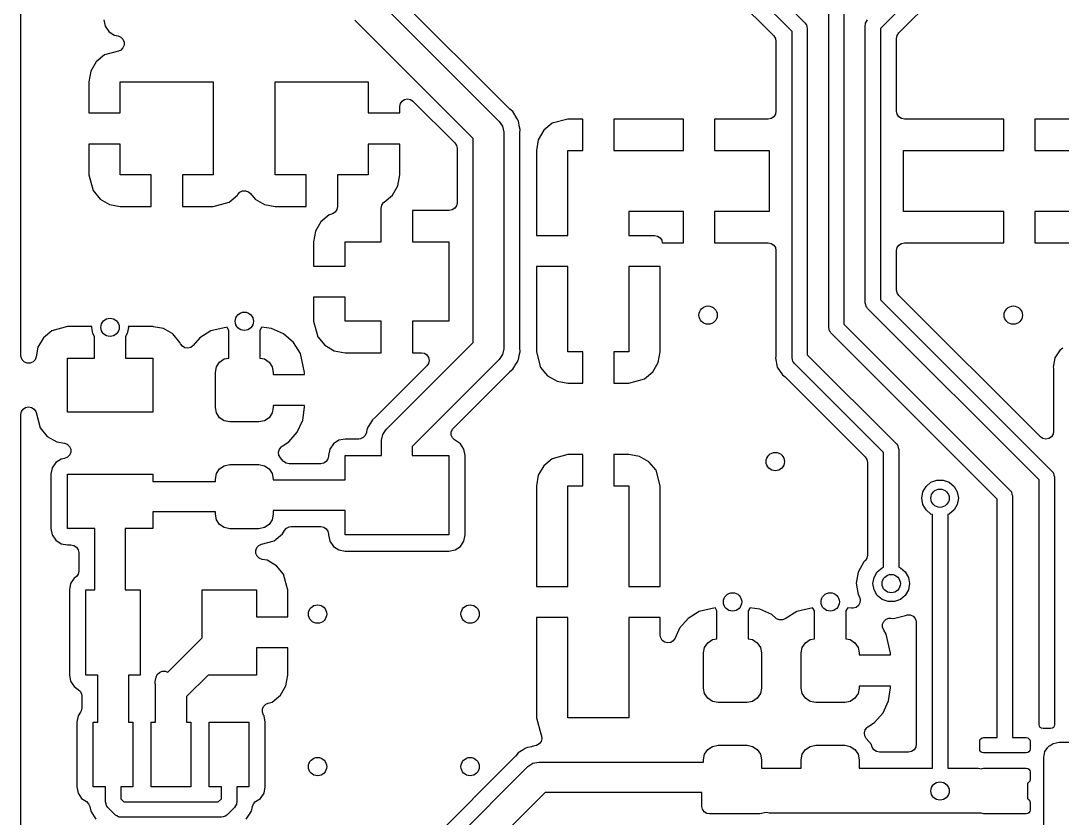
# Model space of a CAD drawing. Extents: x 5.32 to 7.68, y -5.08 to -3.12.
# Drawn here: x 5.32 to 5.992, y -4.167 to -3.653 of the extents above; entities that cross this region are included whole.
import ezdxf

# ---------------------------------------------------------------- set-up
doc = ezdxf.new("R2010")
doc.units = 0
doc.header["$MEASUREMENT"] = 0
doc.layers.add('BLACK', color=7, linetype='CONTINUOUS')

msp = doc.modelspace()

# ---------------------------------------------------------------- linework, layer by layer
at = {"layer": 'BLACK', "linetype": 'CONTINUOUS'}
for p, q in [((5.32039, -3.86857), (5.32039, -3.12539)), ((5.77016, -3.59784), (5.82631, -3.654)), ((5.81791, -3.65952), (5.76595, -3.60756)), ((5.84154, -3.85039), (5.84154, -3.60756)), ((5.85138, -3.60756), (5.85138, -3.84836)), ((5.92499, -3.60756), (5.875, -3.65755)), ((5.76332, -3.61962), (5.80606, -3.66236)), ((5.88686, -3.66039), (5.92763, -3.61962)), ((5.54457, -3.63301), (5.62901, -3.71745)), ((5.63558, -3.70932), (5.55663, -3.63037)), ((5.37397, -3.65204), (5.37478, -3.6561)), ((5.6122, -3.72849), (5.53577, -3.65205)), ((5.82631, -3.654), (5.82684, -3.6547)), ((5.86527, -3.65446), (5.86532, -3.65437)), ((5.86528, -3.65464), (5.86527, -3.65446)), ((5.86532, -3.65437), (5.86536, -3.65411)), ((5.86536, -3.65411), (5.86602, -3.6531)), ((5.86602, -3.6531), (5.8666, -3.65203)), ((5.37478, -3.6561), (5.37707, -3.65954)), ((5.37707, -3.65954), (5.38051, -3.66184)), ((5.81791, -3.87008), (5.81791, -3.65952)), ((5.82684, -3.6547), (5.82698, -3.65482)), ((5.82698, -3.65482), (5.82701, -3.65493)), ((5.82701, -3.65493), (5.82716, -3.65513)), ((5.82716, -3.65513), (5.82741, -3.65632)), ((5.82741, -3.65632), (5.82776, -3.65748)), ((5.82776, -3.65748), (5.82776, -3.86804)), ((5.86516, -3.65551), (5.86528, -3.65464)), ((5.86516, -3.83465), (5.86516, -3.65551)), ((5.875, -3.65755), (5.875, -3.83261)), ((5.88577, -3.66201), (5.88686, -3.66039)), ((5.38051, -3.66184), (5.3831, -3.66235)), ((5.3831, -3.66235), (5.3849, -3.6631)), ((5.3849, -3.6631), (5.38628, -3.66448)), ((5.38628, -3.66448), (5.38703, -3.66628)), ((5.38703, -3.66628), (5.38703, -3.66823)), ((5.80606, -3.66236), (5.80714, -3.66398)), ((5.80714, -3.66398), (5.80752, -3.6659)), ((5.80752, -3.6659), (5.80752, -3.71095)), ((5.88539, -3.66393), (5.88577, -3.66201)), ((5.88539, -3.71095), (5.88539, -3.66393)), ((5.37443, -3.6745), (5.36904, -3.67902)), ((5.38342, -3.67209), (5.37443, -3.6745)), ((5.3849, -3.67141), (5.38342, -3.67209)), ((5.38628, -3.67003), (5.3849, -3.67141)), ((5.38703, -3.66823), (5.38628, -3.67003)), ((5.36904, -3.67902), (5.36552, -3.68511)), ((5.36552, -3.68511), (5.3643, -3.69205)), ((5.3643, -3.69205), (5.3643, -3.71201)), ((5.38457, -3.71201), (5.38457, -3.69205)), ((5.38457, -3.69205), (5.44457, -3.69205)), ((5.44457, -3.69205), (5.44457, -3.75205)), ((5.48457, -3.75205), (5.48457, -3.69205)), ((5.48457, -3.69205), (5.54457, -3.69205)), ((5.54457, -3.69205), (5.54457, -3.71201)), ((5.56484, -3.70789), (5.56522, -3.70597)), ((5.56484, -3.71201), (5.56484, -3.70789)), ((5.56522, -3.70597), (5.5663, -3.70435)), ((5.5663, -3.70435), (5.56792, -3.70327)), ((5.56792, -3.70327), (5.56984, -3.70289)), ((5.56984, -3.70289), (5.57175, -3.70327)), ((5.57175, -3.70327), (5.57337, -3.70435)), ((5.57337, -3.70435), (5.60035, -3.73133)), ((5.3643, -3.71201), (5.38457, -3.71201)), ((5.54457, -3.71201), (5.56484, -3.71201)), ((5.6359, -3.70962), (5.63558, -3.70932)), ((5.63779, -3.7112), (5.6359, -3.70962)), ((5.63902, -3.71334), (5.63779, -3.7112)), ((5.63926, -3.71371), (5.63902, -3.71334)), ((5.64067, -3.71573), (5.63926, -3.71371)), ((5.80606, -3.71449), (5.80443, -3.71557)), ((5.80714, -3.71286), (5.80606, -3.71449)), ((5.80752, -3.71095), (5.80714, -3.71286)), ((5.88577, -3.71286), (5.88539, -3.71095)), ((5.88686, -3.71449), (5.88577, -3.71286)), ((5.88848, -3.71557), (5.88686, -3.71449)), ((5.62901, -3.71745), (5.63114, -3.72064)), ((5.63114, -3.72064), (5.63189, -3.72441)), ((5.64073, -3.71596), (5.64067, -3.71573)), ((5.64123, -3.71717), (5.64073, -3.71596)), ((5.64136, -3.71738), (5.64123, -3.71717)), ((5.64178, -3.71981), (5.64136, -3.71738)), ((5.64188, -3.72024), (5.64178, -3.71981)), ((5.64252, -3.72262), (5.64188, -3.72024)), ((5.66309, -3.71867), (5.6577, -3.72319)), ((5.67323, -3.71595), (5.66309, -3.71867)), ((5.68287, -3.71595), (5.67323, -3.71595)), ((5.68287, -3.73622), (5.68287, -3.71595)), ((5.74783, -3.71595), (5.70295, -3.71595)), ((5.70295, -3.71595), (5.70295, -3.73622)), ((5.74783, -3.73622), (5.74783, -3.71595)), ((5.80252, -3.71595), (5.76791, -3.71595)), ((5.76791, -3.71595), (5.76791, -3.73622)), ((5.80443, -3.71557), (5.80252, -3.71595)), ((5.89039, -3.71595), (5.88848, -3.71557)), ((5.95453, -3.71595), (5.89039, -3.71595)), ((5.95453, -3.73622), (5.95453, -3.71595)), ((6.03937, -3.71595), (5.97461, -3.71595)), ((5.97461, -3.71595), (5.97461, -3.73622)), ((5.63189, -3.72441), (5.63189, -3.86417)), ((5.64228, -3.72551), (5.6423, -3.72508)), ((5.64228, -3.86307), (5.64228, -3.72551)), ((5.6423, -3.72508), (5.64252, -3.72262)), ((5.6577, -3.72319), (5.65418, -3.72929)), ((5.38457, -3.73209), (5.3643, -3.73209)), ((5.3643, -3.73209), (5.3643, -3.75204)), ((5.38457, -3.75205), (5.38457, -3.73209)), ((5.56484, -3.73209), (5.54457, -3.73209)), ((5.54457, -3.73209), (5.54457, -3.75205)), ((5.56484, -3.75204), (5.56484, -3.73209)), ((5.60035, -3.73133), (5.60143, -3.73295)), ((5.60143, -3.73295), (5.60181, -3.73486)), ((5.60181, -3.73486), (5.60181, -3.77001)), ((5.6122, -3.8601), (5.6122, -3.72849)), ((5.65418, -3.72929), (5.65296, -3.73622)), ((5.65296, -3.73622), (5.65296, -3.79114)), ((5.67323, -3.73622), (5.68287, -3.73622)), ((5.67323, -3.79114), (5.67323, -3.73622)), ((5.70295, -3.73622), (5.74783, -3.73622)), ((5.76791, -3.73622), (5.80315, -3.73622)), ((5.80315, -3.73622), (5.80315, -3.77559)), ((5.88976, -3.77559), (5.88976, -3.73622)), ((5.88976, -3.73622), (5.95453, -3.73622)), ((5.97461, -3.73622), (6.03937, -3.73622)), ((5.3643, -3.75204), (5.36702, -3.76218)), ((5.40453, -3.75205), (5.38457, -3.75205)), ((5.40453, -3.77232), (5.40453, -3.75205)), ((5.44457, -3.75205), (5.42461, -3.75205)), ((5.42461, -3.75205), (5.42461, -3.77232)), ((5.50453, -3.75205), (5.48457, -3.75205)), ((5.50453, -3.77232), (5.50453, -3.75205)), ((5.54457, -3.75205), (5.52461, -3.75205)), ((5.52461, -3.75205), (5.52461, -3.77249)), ((5.56361, -3.75898), (5.56484, -3.75204)), ((5.56009, -3.76508), (5.56361, -3.75898)), ((5.36702, -3.76218), (5.37154, -3.76757)), ((5.37154, -3.76757), (5.37763, -3.77109)), ((5.4547, -3.7696), (5.46009, -3.76508)), ((5.46009, -3.76508), (5.46033, -3.76466)), ((5.46033, -3.76466), (5.46162, -3.76319)), ((5.46162, -3.76319), (5.46337, -3.76233)), ((5.46337, -3.76233), (5.46532, -3.7622)), ((5.46532, -3.7622), (5.46716, -3.76283)), ((5.46716, -3.76283), (5.46849, -3.76395)), ((5.46849, -3.76395), (5.47154, -3.76757)), ((5.47154, -3.76757), (5.47763, -3.77109)), ((5.55474, -3.76957), (5.56009, -3.76508)), ((5.37763, -3.77109), (5.38457, -3.77232)), ((5.38457, -3.77232), (5.40453, -3.77232)), ((5.42461, -3.77232), (5.44456, -3.77232)), ((5.44456, -3.77232), (5.4547, -3.7696)), ((5.47763, -3.77109), (5.48457, -3.77232)), ((5.48457, -3.77232), (5.50453, -3.77232)), ((5.52423, -3.7744), (5.52314, -3.77603)), ((5.52461, -3.77249), (5.52423, -3.7744)), ((5.55295, -3.7734), (5.55333, -3.77149)), ((5.55295, -3.79528), (5.55295, -3.7734)), ((5.55333, -3.77149), (5.55442, -3.76986)), ((5.55442, -3.76986), (5.55474, -3.76957)), ((5.59681, -3.77501), (5.57303, -3.77501)), ((5.57303, -3.77501), (5.57303, -3.79528)), ((5.59872, -3.77463), (5.59681, -3.77501)), ((5.60035, -3.77354), (5.59872, -3.77463)), ((5.60143, -3.77192), (5.60035, -3.77354)), ((5.60181, -3.77001), (5.60143, -3.77192)), ((5.51939, -3.77772), (5.514, -3.78225)), ((5.5209, -3.77732), (5.51939, -3.77772)), ((5.52152, -3.77711), (5.5209, -3.77732)), ((5.52314, -3.77603), (5.52152, -3.77711)), ((5.74783, -3.77559), (5.7126, -3.77559)), ((5.7126, -3.77559), (5.7126, -3.79114)), ((5.74783, -3.79586), (5.74783, -3.77559)), ((5.80315, -3.77559), (5.76791, -3.77559)), ((5.76791, -3.77559), (5.76791, -3.79586)), ((5.95453, -3.77559), (5.88976, -3.77559)), ((5.95453, -3.79586), (5.95453, -3.77559)), ((6.03937, -3.77559), (5.97461, -3.77559)), ((5.97461, -3.77559), (5.97461, -3.79586)), ((5.51048, -3.78834), (5.50926, -3.79528)), ((5.514, -3.78225), (5.51048, -3.78834)), ((5.50926, -3.79528), (5.50926, -3.81083)), ((5.52953, -3.79528), (5.55295, -3.79528)), ((5.52953, -3.81083), (5.52953, -3.79528)), ((5.57303, -3.79528), (5.59646, -3.79528)), ((5.59646, -3.79528), (5.59646, -3.84646)), ((5.65296, -3.79114), (5.67323, -3.79114)), ((5.7126, -3.79114), (5.72921, -3.79114)), ((5.72921, -3.79114), (5.73113, -3.79152)), ((5.73113, -3.79152), (5.73275, -3.79261)), ((5.73275, -3.79261), (5.73383, -3.79423)), ((5.73383, -3.79423), (5.73416, -3.79586)), ((5.73416, -3.79586), (5.74783, -3.79586)), ((5.76791, -3.79586), (5.80252, -3.79586)), ((5.80252, -3.79586), (5.80443, -3.79624)), ((5.80443, -3.79624), (5.80606, -3.79732)), ((5.80606, -3.79732), (5.80714, -3.79895)), ((5.80714, -3.79895), (5.80752, -3.80086)), ((5.80752, -3.80086), (5.80752, -3.86808)), ((5.88539, -3.80086), (5.88577, -3.79895)), ((5.88539, -3.82623), (5.88539, -3.80086)), ((5.88577, -3.79895), (5.88686, -3.79732)), ((5.88686, -3.79732), (5.88848, -3.79624)), ((5.88848, -3.79624), (5.89039, -3.79586)), ((5.89039, -3.79586), (5.95453, -3.79586)), ((5.97461, -3.79586), (6.03936, -3.79586)), ((5.50926, -3.81083), (5.52953, -3.81083)), ((5.67323, -3.81122), (5.65296, -3.81122)), ((5.65296, -3.81122), (5.65296, -3.86614)), ((5.67323, -3.86614), (5.67323, -3.81122)), ((5.73287, -3.81122), (5.7126, -3.81122)), ((5.7126, -3.81122), (5.7126, -3.86614)), ((5.73287, -3.86614), (5.73287, -3.81122)), ((5.88577, -3.82814), (5.88539, -3.82623)), ((5.88686, -3.82977), (5.88577, -3.82814)), ((5.52953, -3.83091), (5.50926, -3.83091)), ((5.50926, -3.83091), (5.50926, -3.84645)), ((5.52953, -3.84646), (5.52953, -3.83091)), ((5.8655, -3.83581), (5.86516, -3.83465)), ((5.86575, -3.83699), (5.8655, -3.83581)), ((5.875, -3.83261), (5.98576, -3.94337)), ((5.97812, -3.92103), (5.88686, -3.82977)), ((5.86591, -3.8372), (5.86575, -3.83699)), ((5.86594, -3.8373), (5.86591, -3.8372)), ((5.86607, -3.83742), (5.86594, -3.8373)), ((5.8666, -3.83813), (5.86607, -3.83742)), ((5.97736, -3.94889), (5.8666, -3.83813)), ((5.50926, -3.84645), (5.51198, -3.85659)), ((5.55295, -3.84646), (5.52953, -3.84646)), ((5.55295, -3.86673), (5.55295, -3.84646)), ((5.59646, -3.84646), (5.57303, -3.84646)), ((5.57303, -3.84646), (5.57303, -3.86673)), ((5.85138, -3.84836), (5.9587, -3.95567)), ((5.34032, -3.85264), (5.33493, -3.85717)), ((5.35046, -3.84993), (5.34032, -3.85264)), ((5.36622, -3.84993), (5.35046, -3.84993)), ((5.36614, -3.85039), (5.36622, -3.84993)), ((5.36685, -3.85443), (5.36614, -3.85039)), ((5.36791, -3.85627), (5.36685, -3.85443)), ((5.38905, -3.85443), (5.38799, -3.85627)), ((5.38976, -3.85039), (5.38905, -3.85443)), ((5.40545, -3.84993), (5.38968, -3.84993)), ((5.38968, -3.84993), (5.38976, -3.85039)), ((5.40601, -3.85003), (5.40545, -3.84993)), ((5.41239, -3.85115), (5.40601, -3.85003)), ((5.41848, -3.85467), (5.41239, -3.85115)), ((5.423, -3.86006), (5.41848, -3.85467)), ((5.44301, -3.85259), (5.43592, -3.85715)), ((5.45344, -3.85032), (5.44301, -3.85259)), ((5.45347, -3.8505), (5.45344, -3.85032)), ((5.45453, -3.85233), (5.45347, -3.8505)), ((5.45453, -3.87022), (5.45453, -3.85233)), ((5.47567, -3.8505), (5.47461, -3.85233)), ((5.47461, -3.85233), (5.47461, -3.87022)), ((5.47572, -3.85019), (5.47567, -3.8505)), ((5.48216, -3.85111), (5.47572, -3.85019)), ((5.48983, -3.85461), (5.48216, -3.85111)), ((5.4962, -3.86013), (5.48983, -3.85461)), ((5.84188, -3.85156), (5.84154, -3.85039)), ((5.84213, -3.85274), (5.84188, -3.85156)), ((5.84228, -3.85295), (5.84213, -3.85274)), ((5.84232, -3.85305), (5.84228, -3.85295)), ((5.84245, -3.85317), (5.84232, -3.85305)), ((5.84298, -3.85387), (5.84245, -3.85317)), ((5.9503, -3.96119), (5.84298, -3.85387)), ((5.33493, -3.85717), (5.33141, -3.86326)), ((5.36791, -3.8702), (5.36791, -3.85627)), ((5.38799, -3.85627), (5.38799, -3.8702)), ((5.42302, -3.86012), (5.423, -3.86006)), ((5.42338, -3.86106), (5.42302, -3.86012)), ((5.42458, -3.8626), (5.42338, -3.86106)), ((5.42627, -3.86357), (5.42458, -3.8626)), ((5.43163, -3.8621), (5.43009, -3.8633)), ((5.43592, -3.85715), (5.43163, -3.8621)), ((5.50076, -3.86722), (5.4962, -3.86013)), ((5.51198, -3.85659), (5.5165, -3.86198)), ((5.5165, -3.86198), (5.5226, -3.8655)), ((5.55603, -3.91627), (5.6122, -3.8601)), ((5.32051, -3.86965), (5.32039, -3.86857)), ((5.33032, -3.86944), (5.32961, -3.87126)), ((5.33141, -3.86326), (5.33032, -3.86944)), ((5.42821, -3.86381), (5.42627, -3.86357)), ((5.43009, -3.8633), (5.42821, -3.86381)), ((5.50343, -3.87953), (5.50076, -3.86722)), ((5.5226, -3.8655), (5.52953, -3.86673)), ((5.52953, -3.86673), (5.55295, -3.86673)), ((5.57303, -3.86673), (5.57881, -3.86673)), ((5.57881, -3.86673), (5.58072, -3.86711)), ((5.58072, -3.86711), (5.58234, -3.86819)), ((5.58234, -3.86819), (5.58342, -3.86981)), ((5.63114, -3.86794), (5.62901, -3.87113)), ((5.63189, -3.86417), (5.63114, -3.86794)), ((5.64136, -3.8712), (5.64178, -3.86877)), ((5.64178, -3.86877), (5.64188, -3.86835)), ((5.64188, -3.86835), (5.64247, -3.86614)), ((5.6423, -3.86351), (5.64228, -3.86307)), ((5.64252, -3.86596), (5.6423, -3.86351)), ((5.64247, -3.86614), (5.64252, -3.86596)), ((5.65296, -3.86614), (5.65568, -3.87628)), ((5.68287, -3.86614), (5.67323, -3.86614)), ((5.68287, -3.88641), (5.68287, -3.86614)), ((5.7126, -3.86614), (5.70295, -3.86614)), ((5.70295, -3.86614), (5.70295, -3.88641)), ((5.73164, -3.87307), (5.73287, -3.86614)), ((5.80742, -3.86905), (5.80722, -3.87008)), ((5.80752, -3.86808), (5.80742, -3.86905)), ((5.82776, -3.86804), (5.88537, -3.92565)), ((5.99093, -3.86494), (5.98754, -3.87001)), ((5.9918, -3.86436), (5.99093, -3.86494)), ((5.99255, -3.86374), (5.9918, -3.86436)), ((5.3213, -3.87144), (5.32051, -3.86965)), ((5.32271, -3.87279), (5.3213, -3.87144)), ((5.32453, -3.8735), (5.32271, -3.87279)), ((5.32648, -3.87345), (5.32453, -3.8735)), ((5.32826, -3.87267), (5.32648, -3.87345)), ((5.32961, -3.87126), (5.32826, -3.87267)), ((5.35045, -3.9052), (5.35045, -3.8702)), ((5.35045, -3.8702), (5.36791, -3.8702)), ((5.38799, -3.8702), (5.40545, -3.8702)), ((5.40545, -3.8702), (5.40545, -3.9052)), ((5.44587, -3.87943), (5.44658, -3.87585)), ((5.44658, -3.87585), (5.4486, -3.87282)), ((5.4486, -3.87282), (5.45164, -3.87079)), ((5.45164, -3.87079), (5.45453, -3.87022)), ((5.47461, -3.87022), (5.4775, -3.87079)), ((5.4775, -3.87079), (5.48053, -3.87282)), ((5.48053, -3.87282), (5.48256, -3.87585)), ((5.48256, -3.87585), (5.48327, -3.87943)), ((5.58234, -3.87526), (5.54946, -3.90814)), ((5.62901, -3.87113), (5.57283, -3.92731)), ((5.58342, -3.87364), (5.58234, -3.87526)), ((5.58342, -3.86981), (5.58381, -3.87173)), ((5.58381, -3.87173), (5.58342, -3.87364)), ((5.62901, -3.87113), (5.62901, -3.87113)), ((5.63779, -3.87738), (5.63902, -3.87525)), ((5.63902, -3.87525), (5.63926, -3.87488)), ((5.63926, -3.87488), (5.64067, -3.87286)), ((5.64067, -3.87286), (5.64073, -3.87262)), ((5.64073, -3.87262), (5.64123, -3.87141)), ((5.64123, -3.87141), (5.64136, -3.8712)), ((5.72813, -3.87917), (5.73164, -3.87307)), ((5.80722, -3.87008), (5.80841, -3.87605)), ((5.80841, -3.87605), (5.81179, -3.88112)), ((5.81825, -3.87124), (5.81791, -3.87008)), ((5.81851, -3.87243), (5.81825, -3.87124)), ((5.81866, -3.87263), (5.81851, -3.87243)), ((5.81869, -3.87274), (5.81866, -3.87263)), ((5.81883, -3.87286), (5.81869, -3.87274)), ((5.81935, -3.87356), (5.81883, -3.87286)), ((5.87697, -3.93117), (5.81935, -3.87356)), ((5.98754, -3.87001), (5.98635, -3.87598)), ((5.98635, -3.87598), (5.98656, -3.87701)), ((5.44587, -3.90207), (5.44587, -3.87943)), ((5.48327, -3.87943), (5.48327, -3.88071)), ((5.48327, -3.88071), (5.50343, -3.88071)), ((5.50343, -3.88071), (5.50343, -3.87953)), ((5.59945, -3.91539), (5.63558, -3.87926)), ((5.63558, -3.87926), (5.6359, -3.87897)), ((5.6359, -3.87897), (5.63779, -3.87738)), ((5.65568, -3.87628), (5.6602, -3.88167)), ((5.6602, -3.88167), (5.6663, -3.88519)), ((5.72273, -3.88369), (5.72813, -3.87917)), ((5.81179, -3.88112), (5.81266, -3.8817)), ((5.81266, -3.8817), (5.81342, -3.88232)), ((5.81342, -3.88232), (5.86511, -3.93401)), ((5.98656, -3.87701), (5.98665, -3.87799)), ((5.98665, -3.87799), (5.98665, -3.91749)), ((5.6663, -3.88519), (5.67323, -3.88641)), ((5.67323, -3.88641), (5.68287, -3.88641)), ((5.70295, -3.88641), (5.71259, -3.88641)), ((5.71259, -3.88641), (5.72273, -3.88369)), ((5.32186, -3.9031), (5.32348, -3.90201)), ((5.32348, -3.90201), (5.32539, -3.90163)), ((5.32539, -3.90163), (5.32731, -3.90201)), ((5.32731, -3.90201), (5.32893, -3.9031)), ((5.44658, -3.90565), (5.44587, -3.90207)), ((5.48327, -3.90207), (5.48256, -3.90565)), ((5.50343, -3.90079), (5.48327, -3.90079)), ((5.48327, -3.90079), (5.48327, -3.90207)), ((5.50223, -3.91031), (5.50343, -3.90197)), ((5.50343, -3.90197), (5.50343, -3.90079)), ((5.32039, -3.90663), (5.32077, -3.90472)), ((5.32039, -5.07461), (5.32039, -3.90663)), ((5.32077, -3.90472), (5.32186, -3.9031)), ((5.32893, -3.9031), (5.33001, -3.90472)), ((5.33001, -3.90472), (5.33022, -3.90534)), ((5.33022, -3.90534), (5.3329, -3.91533)), ((5.40545, -3.9052), (5.35045, -3.9052)), ((5.4486, -3.90868), (5.44658, -3.90565)), ((5.45164, -3.91071), (5.4486, -3.90868)), ((5.48053, -3.90868), (5.4775, -3.91071)), ((5.48256, -3.90565), (5.48053, -3.90868)), ((5.54914, -3.90843), (5.54725, -3.91002)), ((5.54946, -3.90814), (5.54914, -3.90843)), ((5.3329, -3.91533), (5.33742, -3.92072)), ((5.45522, -3.91142), (5.45164, -3.91071)), ((5.47392, -3.91142), (5.45522, -3.91142)), ((5.4775, -3.91071), (5.47392, -3.91142)), ((5.49873, -3.91798), (5.50223, -3.91031)), ((5.54368, -3.9162), (5.54331, -3.91834)), ((5.54381, -3.91599), (5.54368, -3.9162)), ((5.54431, -3.91478), (5.54381, -3.91599)), ((5.54437, -3.91454), (5.54431, -3.91478)), ((5.54578, -3.91252), (5.54437, -3.91454)), ((5.54602, -3.91216), (5.54578, -3.91252)), ((5.54725, -3.91002), (5.54602, -3.91216)), ((5.5539, -3.91946), (5.55603, -3.91627)), ((5.59808, -3.91795), (5.59883, -3.91614)), ((5.59883, -3.91614), (5.59945, -3.91539)), ((5.33742, -3.92072), (5.34352, -3.92424)), ((5.49321, -3.92435), (5.49873, -3.91798)), ((5.52953, -3.92247), (5.52547, -3.92328)), ((5.53838, -3.92247), (5.52953, -3.92247)), ((5.53946, -3.92235), (5.53838, -3.92247)), ((5.54125, -3.92157), (5.53946, -3.92235)), ((5.5426, -3.92016), (5.54125, -3.92157)), ((5.54331, -3.91834), (5.5426, -3.92016)), ((5.55315, -3.92323), (5.5539, -3.91946)), ((5.59808, -3.9199), (5.59808, -3.91795)), ((5.59883, -3.9217), (5.59808, -3.9199)), ((5.60021, -3.92308), (5.59883, -3.9217)), ((5.60395, -3.92558), (5.60021, -3.92308)), ((5.97974, -3.92211), (5.97812, -3.92103)), ((5.98165, -3.92249), (5.97974, -3.92211)), ((5.98357, -3.92211), (5.98165, -3.92249)), ((5.98519, -3.92103), (5.98357, -3.92211)), ((5.98627, -3.9194), (5.98519, -3.92103)), ((5.98665, -3.91749), (5.98627, -3.9194)), ((5.34352, -3.92424), (5.34855, -3.92513)), ((5.34855, -3.92513), (5.35037, -3.92584)), ((5.35037, -3.92584), (5.35177, -3.92719)), ((5.35177, -3.92719), (5.35256, -3.92897)), ((5.35256, -3.92897), (5.3526, -3.93092)), ((5.48668, -3.93086), (5.48722, -3.92898)), ((5.48722, -3.92898), (5.48845, -3.92746)), ((5.48845, -3.92746), (5.48896, -3.92709)), ((5.48896, -3.92709), (5.49321, -3.92435)), ((5.51974, -3.92902), (5.51893, -3.93307)), ((5.52203, -3.92558), (5.51974, -3.92902)), ((5.52547, -3.92328), (5.52203, -3.92558)), ((5.55315, -3.93307), (5.55315, -3.92323)), ((5.57283, -3.92731), (5.57283, -3.93307)), ((5.60625, -3.92902), (5.60395, -3.92558)), ((5.60705, -3.93307), (5.60625, -3.92902)), ((5.88537, -3.92565), (5.88589, -3.92636)), ((5.88589, -3.92636), (5.88603, -3.92648)), ((5.88603, -3.92648), (5.88606, -3.92658)), ((5.88606, -3.92658), (5.88621, -3.92679)), ((5.88621, -3.92679), (5.88647, -3.92797)), ((5.88647, -3.92797), (5.88681, -3.92913)), ((5.88681, -3.92913), (5.88681, -4.00516)), ((5.3464, -3.93541), (5.34296, -3.9377)), ((5.34865, -3.93496), (5.3464, -3.93541)), ((5.35055, -3.93415), (5.34865, -3.93496)), ((5.3519, -3.93274), (5.35055, -3.93415)), ((5.3526, -3.93092), (5.3519, -3.93274)), ((5.48689, -3.9328), (5.48668, -3.93086)), ((5.48783, -3.93451), (5.48689, -3.9328)), ((5.48962, -3.93664), (5.48783, -3.93451)), ((5.48991, -3.93696), (5.48962, -3.93664)), ((5.51855, -3.93534), (5.51746, -3.93696)), ((5.51893, -3.93343), (5.51855, -3.93534)), ((5.51893, -3.93307), (5.51893, -3.93343)), ((5.52953, -3.94882), (5.52953, -3.93307)), ((5.52953, -3.93307), (5.55315, -3.93307)), ((5.57283, -3.93307), (5.59646, -3.93307)), ((5.59646, -3.93307), (5.59646, -3.98425)), ((5.60705, -3.98425), (5.60705, -3.93307)), ((5.66309, -3.9352), (5.6577, -3.93973)), ((5.67323, -3.93249), (5.66309, -3.9352)), ((5.68287, -3.93249), (5.67323, -3.93249)), ((5.68287, -3.95276), (5.68287, -3.93249)), ((5.70295, -3.93249), (5.70295, -3.95276)), ((5.71259, -3.93249), (5.70295, -3.93249)), ((5.71953, -3.93371), (5.71259, -3.93249)), ((5.72563, -3.93723), (5.71953, -3.93371)), ((5.86511, -3.93401), (5.86619, -3.93564)), ((5.86619, -3.93564), (5.86657, -3.93755)), ((5.87697, -4.00516), (5.87697, -3.93117)), ((5.34066, -3.94114), (5.33985, -3.9452)), ((5.34296, -3.9377), (5.34066, -3.94114)), ((5.44658, -3.94475), (5.4486, -3.94172)), ((5.4486, -3.94172), (5.45164, -3.93969)), ((5.45164, -3.93969), (5.45522, -3.93898)), ((5.45522, -3.93898), (5.47392, -3.93898)), ((5.47392, -3.93898), (5.4775, -3.93969)), ((5.4775, -3.93969), (5.48053, -3.94172)), ((5.48053, -3.94172), (5.48256, -3.94475)), ((5.49154, -3.93804), (5.48991, -3.93696)), ((5.49345, -3.93843), (5.49154, -3.93804)), ((5.51393, -3.93843), (5.49345, -3.93843)), ((5.51584, -3.93804), (5.51393, -3.93843)), ((5.51746, -3.93696), (5.51584, -3.93804)), ((5.6577, -3.93973), (5.65418, -3.94582)), ((5.73015, -3.94262), (5.72563, -3.93723)), ((5.73287, -3.95276), (5.73015, -3.94262)), ((5.86657, -3.93755), (5.86657, -3.99745)), ((5.98576, -3.94337), (5.98629, -3.94407)), ((5.33985, -3.9452), (5.33985, -3.98019)), ((5.35045, -3.9802), (5.35045, -3.9452)), ((5.35045, -3.9452), (5.40545, -3.9452)), ((5.40545, -3.9452), (5.40545, -3.9498)), ((5.40545, -3.9498), (5.44587, -3.9498)), ((5.44587, -3.94833), (5.44658, -3.94475)), ((5.44587, -3.9498), (5.44587, -3.94833)), ((5.48256, -3.94475), (5.48327, -3.94833)), ((5.48327, -3.94833), (5.48327, -3.94882)), ((5.48327, -3.94882), (5.52953, -3.94882)), ((5.65418, -3.94582), (5.65296, -3.95276)), ((5.90748, -3.9504), (5.91133, -3.949)), ((5.91133, -3.949), (5.91544, -3.949)), ((5.91544, -3.949), (5.91929, -3.9504)), ((5.97736, -4.10679), (5.97736, -3.94889)), ((5.98629, -3.94407), (5.98642, -3.94419)), ((5.98642, -3.94419), (5.98646, -3.9443)), ((5.98646, -3.9443), (5.98661, -3.9445)), ((5.98661, -3.9445), (5.98686, -3.94569)), ((5.98686, -3.94569), (5.9872, -3.94685)), ((5.9872, -3.94685), (5.9872, -4.10679)), ((5.65296, -3.95276), (5.65296, -4.01752)), ((5.67323, -3.95276), (5.68287, -3.95276)), ((5.67323, -4.01752), (5.67323, -3.95276)), ((5.70295, -3.95276), (5.7126, -3.95276)), ((5.7126, -3.95276), (5.7126, -4.01752)), ((5.73287, -4.01752), (5.73287, -3.95276)), ((5.90157, -3.96063), (5.90229, -3.95659)), ((5.90229, -3.95659), (5.90434, -3.95304)), ((5.90434, -3.95304), (5.90748, -3.9504)), ((5.91929, -3.9504), (5.92243, -3.95304)), ((5.92243, -3.95304), (5.92448, -3.95659)), ((5.92448, -3.95659), (5.9252, -3.96063)), ((5.9587, -3.95567), (5.95922, -3.95638)), ((5.95922, -3.95638), (5.95936, -3.95649)), ((5.95936, -3.95649), (5.95939, -3.9566)), ((5.95939, -3.9566), (5.95954, -3.95681)), ((5.95954, -3.95681), (5.9598, -3.95799)), ((5.90229, -3.96467), (5.90157, -3.96063)), ((5.9252, -3.96063), (5.92448, -3.96467)), ((5.9503, -4.11516), (5.9503, -3.96119)), ((5.9598, -3.95799), (5.96014, -3.95915)), ((5.96014, -3.95915), (5.96014, -4.11516)), ((5.44587, -3.96949), (5.40545, -3.96949)), ((5.40545, -3.96949), (5.40545, -3.9802)), ((5.44587, -3.97096), (5.44587, -3.96949)), ((5.52953, -3.9685), (5.48327, -3.9685)), ((5.48327, -3.9685), (5.48327, -3.97096)), ((5.52953, -3.98425), (5.52953, -3.9685)), ((5.90434, -3.96822), (5.90229, -3.96467)), ((5.90748, -3.97086), (5.90434, -3.96822)), ((5.92243, -3.96822), (5.91929, -3.97086)), ((5.92448, -3.96467), (5.92243, -3.96822)), ((5.44658, -3.97454), (5.44587, -3.97096)), ((5.4486, -3.97758), (5.44658, -3.97454)), ((5.48256, -3.97454), (5.48053, -3.97758)), ((5.48327, -3.97096), (5.48256, -3.97454)), ((5.90846, -3.97122), (5.90748, -3.97086)), ((5.90846, -4.1348), (5.90846, -3.97122)), ((5.91929, -3.97086), (5.91831, -3.97122)), ((5.91831, -3.97122), (5.91831, -4.1348)), ((5.33985, -3.98019), (5.34066, -3.98425)), ((5.36811, -3.9802), (5.35045, -3.9802)), ((5.36811, -4.01974), (5.36811, -3.9802)), ((5.40545, -3.9802), (5.3878, -3.9802)), ((5.3878, -3.9802), (5.3878, -4.01974)), ((5.45164, -3.9796), (5.4486, -3.97758)), ((5.45522, -3.98031), (5.45164, -3.9796)), ((5.47392, -3.98031), (5.45522, -3.98031)), ((5.4775, -3.9796), (5.47392, -3.98031)), ((5.48053, -3.97758), (5.4775, -3.9796)), ((5.48913, -3.98371), (5.49046, -3.9814)), ((5.49046, -3.9814), (5.49175, -3.97993)), ((5.49175, -3.97993), (5.4935, -3.97907)), ((5.4935, -3.97907), (5.49479, -3.9789)), ((5.49479, -3.9789), (5.51393, -3.9789)), ((5.51393, -3.9789), (5.51584, -3.97928)), ((5.51584, -3.97928), (5.51746, -3.98036)), ((5.51746, -3.98036), (5.51855, -3.98198)), ((5.51855, -3.98198), (5.51893, -3.9839)), ((5.34066, -3.98425), (5.34296, -3.98769)), ((5.34296, -3.98769), (5.3464, -3.98999)), ((5.3464, -3.98999), (5.35046, -3.99079)), ((5.47403, -3.99111), (5.47561, -3.99038)), ((5.47561, -3.99038), (5.4838, -3.98818)), ((5.4838, -3.98818), (5.48913, -3.98371)), ((5.51893, -3.9839), (5.51893, -3.98425)), ((5.51893, -3.98425), (5.51974, -3.98831)), ((5.51974, -3.98831), (5.52203, -3.99175)), ((5.59646, -3.98425), (5.52953, -3.98425)), ((5.60395, -3.99175), (5.60625, -3.98831)), ((5.60625, -3.98831), (5.60705, -3.98425)), ((5.35046, -3.99079), (5.35272, -3.99079)), ((5.35272, -3.99079), (5.35463, -3.99118)), ((5.35463, -3.99118), (5.35625, -3.99226)), ((5.35625, -3.99226), (5.35734, -3.99388)), ((5.35734, -3.99388), (5.35772, -3.99579)), ((5.35772, -3.99579), (5.35772, -4.00765)), ((5.47198, -3.99434), (5.47269, -3.99252)), ((5.47202, -3.99629), (5.47198, -3.99434)), ((5.47281, -3.99807), (5.47202, -3.99629)), ((5.47269, -3.99252), (5.47403, -3.99111)), ((5.52203, -3.99175), (5.52547, -3.99404)), ((5.52547, -3.99404), (5.52953, -3.99485)), ((5.52953, -3.99485), (5.59645, -3.99485)), ((5.59645, -3.99485), (5.60051, -3.99404)), ((5.60051, -3.99404), (5.60395, -3.99175)), ((5.47422, -3.99942), (5.47281, -3.99807)), ((5.47603, -4.00013), (5.47422, -3.99942)), ((5.47926, -4.0007), (5.47603, -4.00013)), ((5.48535, -4.00422), (5.47926, -4.0007)), ((5.86422, -4.0018), (5.86066, -4.00827)), ((5.86494, -4.00115), (5.86422, -4.0018)), ((5.86511, -4.00098), (5.86494, -4.00115)), ((5.86619, -3.99936), (5.86511, -4.00098)), ((5.86657, -3.99745), (5.86619, -3.99936)), ((5.35734, -4.00956), (5.35625, -4.01118)), ((5.35772, -4.00765), (5.35734, -4.00956)), ((5.48987, -4.00961), (5.48535, -4.00422)), ((5.49199, -4.01752), (5.48987, -4.00961)), ((5.86066, -4.00827), (5.85938, -4.01555)), ((5.87079, -4.01171), (5.87284, -4.00816)), ((5.87284, -4.00816), (5.87598, -4.00552)), ((5.87598, -4.00552), (5.87697, -4.00516)), ((5.88681, -4.00516), (5.8878, -4.00552)), ((5.8878, -4.00552), (5.89094, -4.00816)), ((5.89094, -4.00816), (5.89299, -4.01171)), ((5.35253, -4.01569), (5.35172, -4.01975)), ((5.35483, -4.01225), (5.35253, -4.01569)), ((5.35549, -4.01181), (5.35483, -4.01225)), ((5.35625, -4.01118), (5.35549, -4.01181)), ((5.85938, -4.01555), (5.86053, -4.02286)), ((5.87008, -4.01575), (5.87079, -4.01171)), ((5.87079, -4.01979), (5.87008, -4.01575)), ((5.89299, -4.01171), (5.8937, -4.01575)), ((5.8937, -4.01575), (5.89299, -4.01979)), ((5.35172, -4.01975), (5.35172, -4.07474)), ((5.36232, -4.07474), (5.36232, -4.01974)), ((5.36232, -4.01974), (5.36811, -4.01974)), ((5.3878, -4.01974), (5.39732, -4.01974)), ((5.39732, -4.01974), (5.39732, -4.07474)), ((5.43732, -4.05082), (5.43732, -4.01974)), ((5.43732, -4.01974), (5.47232, -4.01974)), ((5.47232, -4.01974), (5.47232, -4.0372)), ((5.49259, -4.01975), (5.49199, -4.01752)), ((5.49259, -4.0372), (5.49259, -4.01975)), ((5.65296, -4.01752), (5.67323, -4.01752)), ((5.7126, -4.01752), (5.73287, -4.01752)), ((5.86053, -4.02286), (5.86133, -4.02437)), ((5.87284, -4.02334), (5.87079, -4.01979)), ((5.87598, -4.02598), (5.87284, -4.02334)), ((5.89094, -4.02334), (5.8878, -4.02598)), ((5.89299, -4.01979), (5.89094, -4.02334)), ((5.86076, -4.02989), (5.85924, -4.03112)), ((5.86168, -4.02818), (5.86076, -4.02989)), ((5.86133, -4.02437), (5.86188, -4.02624)), ((5.86188, -4.02624), (5.86168, -4.02818)), ((5.87984, -4.02738), (5.87598, -4.02598)), ((5.88394, -4.02738), (5.87984, -4.02738)), ((5.8878, -4.02598), (5.88394, -4.02738)), ((5.47232, -4.0372), (5.49259, -4.0372)), ((5.75797, -4.03369), (5.75088, -4.03825)), ((5.7684, -4.03142), (5.75797, -4.03369)), ((5.76843, -4.0316), (5.7684, -4.03142)), ((5.76949, -4.03343), (5.76843, -4.0316)), ((5.76949, -4.05132), (5.76949, -4.03343)), ((5.79063, -4.0316), (5.78957, -4.03343)), ((5.78957, -4.03343), (5.78957, -4.05132)), ((5.79068, -4.03129), (5.79063, -4.0316)), ((5.79712, -4.03221), (5.79068, -4.03129)), ((5.80479, -4.03572), (5.79712, -4.03221)), ((5.80751, -4.03807), (5.80479, -4.03572)), ((5.82096, -4.03369), (5.81349, -4.0385)), ((5.83139, -4.03142), (5.82096, -4.03369)), ((5.83142, -4.0316), (5.83139, -4.03142)), ((5.83248, -4.03343), (5.83142, -4.0316)), ((5.83248, -4.05132), (5.83248, -4.03343)), ((5.85362, -4.0316), (5.85256, -4.03343)), ((5.85256, -4.03343), (5.85256, -4.05132)), ((5.85367, -4.03129), (5.85362, -4.0316)), ((5.85619, -4.03165), (5.85367, -4.03129)), ((5.85737, -4.03168), (5.85619, -4.03165)), ((5.85924, -4.03112), (5.85737, -4.03168)), ((5.88346, -4.03821), (5.89108, -4.03638)), ((5.89108, -4.03638), (5.89222, -4.03595)), ((5.89222, -4.03595), (5.89417, -4.03599)), ((5.89417, -4.03599), (5.89595, -4.03678)), ((5.89595, -4.03678), (5.89729, -4.0382)), ((5.67323, -4.0376), (5.65296, -4.0376)), ((5.65296, -4.0376), (5.65296, -4.10236)), ((5.67323, -4.10236), (5.67323, -4.0376)), ((5.73287, -4.0376), (5.7126, -4.0376)), ((5.7126, -4.0376), (5.7126, -4.10236)), ((5.73287, -4.04899), (5.73287, -4.0376)), ((5.75088, -4.03825), (5.74536, -4.04462)), ((5.80793, -4.0384), (5.80751, -4.03807)), ((5.80972, -4.03918), (5.80793, -4.0384)), ((5.81167, -4.03921), (5.80972, -4.03918)), ((5.81349, -4.0385), (5.81167, -4.03921)), ((5.87632, -4.04391), (5.87636, -4.04195)), ((5.87704, -4.04572), (5.87632, -4.04391)), ((5.87636, -4.04195), (5.87714, -4.04017)), ((5.87714, -4.04017), (5.87854, -4.03881)), ((5.87854, -4.03881), (5.88035, -4.0381)), ((5.88035, -4.0381), (5.88172, -4.03804)), ((5.88172, -4.03804), (5.88346, -4.03821)), ((5.89729, -4.0382), (5.898, -4.04002)), ((5.898, -4.04002), (5.89807, -4.04087)), ((5.89807, -4.04087), (5.89807, -4.11945)), ((5.41518, -4.07297), (5.43732, -4.05082)), ((5.73318, -4.05074), (5.73287, -4.04899)), ((5.73421, -4.0524), (5.73318, -4.05074)), ((5.74536, -4.04462), (5.74242, -4.05107)), ((5.87871, -4.04832), (5.87704, -4.04572)), ((5.88139, -4.06063), (5.87871, -4.04832)), ((5.49259, -4.05728), (5.47232, -4.05728)), ((5.47232, -4.05728), (5.47232, -4.07474)), ((5.49259, -4.07474), (5.49259, -4.05728)), ((5.73579, -4.05354), (5.73421, -4.0524)), ((5.73769, -4.05399), (5.73579, -4.05354)), ((5.73961, -4.05368), (5.73769, -4.05399)), ((5.74127, -4.05265), (5.73961, -4.05368)), ((5.74242, -4.05107), (5.74127, -4.05265)), ((5.76083, -4.06053), (5.76154, -4.05695)), ((5.76154, -4.05695), (5.76357, -4.05392)), ((5.76357, -4.05392), (5.7666, -4.05189)), ((5.7666, -4.05189), (5.76949, -4.05132)), ((5.78957, -4.05132), (5.79246, -4.05189)), ((5.79246, -4.05189), (5.79549, -4.05392)), ((5.79549, -4.05392), (5.79752, -4.05695)), ((5.79752, -4.05695), (5.79823, -4.06053)), ((5.82382, -4.06053), (5.82453, -4.05695)), ((5.82453, -4.05695), (5.82656, -4.05392)), ((5.82656, -4.05392), (5.82959, -4.05189)), ((5.82959, -4.05189), (5.83248, -4.05132)), ((5.85256, -4.05132), (5.85545, -4.05189)), ((5.85545, -4.05189), (5.85848, -4.05392)), ((5.85848, -4.05392), (5.86051, -4.05695)), ((5.86051, -4.05695), (5.86122, -4.06053)), ((5.76083, -4.08317), (5.76083, -4.06053)), ((5.79823, -4.06053), (5.79823, -4.08317)), ((5.82382, -4.08317), (5.82382, -4.06053)), ((5.86122, -4.06053), (5.86122, -4.06181)), ((5.86122, -4.06181), (5.88139, -4.06181)), ((5.88139, -4.06181), (5.88139, -4.06063)), ((5.35172, -4.07474), (5.35253, -4.0788)), ((5.37008, -4.07474), (5.36232, -4.07474)), ((5.37008, -4.10512), (5.37008, -4.07474)), ((5.39732, -4.07474), (5.38976, -4.07474)), ((5.38976, -4.07474), (5.38976, -4.10512)), ((5.4071, -4.07887), (5.40763, -4.07621)), ((5.40763, -4.07621), (5.40838, -4.07441)), ((5.40838, -4.07441), (5.40975, -4.07303)), ((5.40975, -4.07303), (5.41156, -4.07228)), ((5.41156, -4.07228), (5.41351, -4.07228)), ((5.41351, -4.07228), (5.41518, -4.07297)), ((5.44124, -4.07474), (5.42736, -4.08862)), ((5.47232, -4.07474), (5.44124, -4.07474)), ((5.49137, -4.08168), (5.49259, -4.07474)), ((5.35253, -4.0788), (5.35483, -4.08224)), ((5.35483, -4.08224), (5.35746, -4.084)), ((5.35746, -4.084), (5.35884, -4.08538)), ((5.407, -4.07985), (5.4071, -4.07887)), ((5.40728, -4.08126), (5.407, -4.07985)), ((5.40728, -4.10512), (5.40728, -4.08126)), ((5.48785, -4.08777), (5.49137, -4.08168)), ((5.76154, -4.08675), (5.76083, -4.08317)), ((5.79823, -4.08317), (5.79752, -4.08675)), ((5.82453, -4.08675), (5.82382, -4.08317)), ((5.86122, -4.08317), (5.86051, -4.08675)), ((5.88139, -4.08189), (5.86122, -4.08189)), ((5.86122, -4.08189), (5.86122, -4.08317)), ((5.88019, -4.09142), (5.88139, -4.08307)), ((5.88139, -4.08307), (5.88139, -4.08189)), ((5.35884, -4.08538), (5.35959, -4.08718)), ((5.35959, -4.08718), (5.35969, -4.08815)), ((5.35969, -4.08815), (5.35969, -4.09603)), ((5.42736, -4.08862), (5.42736, -4.10512)), ((5.48246, -4.0923), (5.48785, -4.08777)), ((5.76357, -4.08978), (5.76154, -4.08675)), ((5.7666, -4.09181), (5.76357, -4.08978)), ((5.79549, -4.08978), (5.79246, -4.09181)), ((5.79752, -4.08675), (5.79549, -4.08978)), ((5.82656, -4.08978), (5.82453, -4.08675)), ((5.82959, -4.09181), (5.82656, -4.08978)), ((5.85848, -4.08978), (5.85545, -4.09181)), ((5.86051, -4.08675), (5.85848, -4.08978)), ((5.35969, -4.09603), (5.3593, -4.09794)), ((5.47625, -4.09685), (5.477, -4.09504)), ((5.47625, -4.0988), (5.47625, -4.09685)), ((5.477, -4.09504), (5.47838, -4.09366)), ((5.47838, -4.09366), (5.47986, -4.09299)), ((5.47986, -4.09299), (5.48246, -4.0923)), ((5.77018, -4.09252), (5.7666, -4.09181)), ((5.78888, -4.09252), (5.77018, -4.09252)), ((5.79246, -4.09181), (5.78888, -4.09252)), ((5.83317, -4.09252), (5.82959, -4.09181)), ((5.85187, -4.09252), (5.83317, -4.09252)), ((5.85545, -4.09181), (5.85187, -4.09252)), ((5.87669, -4.09908), (5.88019, -4.09142)), ((5.35734, -4.10106), (5.35653, -4.10512)), ((5.35884, -4.09881), (5.35734, -4.10106)), ((5.3593, -4.09794), (5.35884, -4.09881)), ((5.477, -4.1006), (5.47625, -4.0988)), ((5.47731, -4.10106), (5.477, -4.1006)), ((5.47812, -4.10512), (5.47731, -4.10106)), ((5.65296, -4.10236), (5.65576, -4.11281)), ((5.7126, -4.10236), (5.67323, -4.10236)), ((5.87117, -4.10545), (5.87669, -4.09908)), ((5.35653, -4.10512), (5.35653, -4.14685)), ((5.36713, -4.14685), (5.36713, -4.10512)), ((5.36713, -4.10512), (5.37008, -4.10512)), ((5.38976, -4.10512), (5.39272, -4.10512)), ((5.39272, -4.10512), (5.39272, -4.14685)), ((5.40453, -4.14685), (5.40453, -4.10512)), ((5.40453, -4.10512), (5.40728, -4.10512)), ((5.42736, -4.10512), (5.43012, -4.10512)), ((5.43012, -4.10512), (5.43012, -4.14685)), ((5.44193, -4.14685), (5.44193, -4.10512)), ((5.44193, -4.10512), (5.46752, -4.10512)), ((5.46752, -4.10512), (5.46752, -4.14685)), ((5.47812, -4.14685), (5.47812, -4.10512)), ((5.86463, -4.11196), (5.86518, -4.11009)), ((5.86518, -4.11009), (5.8664, -4.10856)), ((5.8664, -4.10856), (5.86691, -4.10819)), ((5.86691, -4.10819), (5.87117, -4.10545)), ((5.97755, -4.10773), (5.97736, -4.10679)), ((5.97808, -4.10853), (5.97755, -4.10773)), ((5.97888, -4.10906), (5.97808, -4.10853)), ((5.97982, -4.10925), (5.97888, -4.10906)), ((5.98474, -4.10925), (5.97982, -4.10925)), ((5.98569, -4.10906), (5.98474, -4.10925)), ((5.98648, -4.10853), (5.98569, -4.10906)), ((5.98702, -4.10773), (5.98648, -4.10853)), ((5.9872, -4.10679), (5.98702, -4.10773)), ((5.65603, -4.11772), (5.65481, -4.11924)), ((5.65576, -4.11281), (5.65636, -4.1139)), ((5.65657, -4.11584), (5.65603, -4.11772)), ((5.65636, -4.1139), (5.65657, -4.11584)), ((5.86484, -4.1139), (5.86463, -4.11196)), ((5.86578, -4.11561), (5.86484, -4.1139)), ((5.86909, -4.11955), (5.86578, -4.11561)), ((5.93898, -4.11762), (5.93916, -4.11668)), ((5.93898, -4.12254), (5.93898, -4.11762)), ((5.93916, -4.11668), (5.9397, -4.11588)), ((5.9397, -4.11588), (5.9405, -4.11534)), ((5.9405, -4.11534), (5.94144, -4.11516)), ((5.94144, -4.11516), (5.9503, -4.11516)), ((5.96014, -4.11516), (5.969, -4.11516)), ((5.969, -4.11516), (5.96994, -4.11534)), ((5.96994, -4.11534), (5.97074, -4.11588)), ((5.97074, -4.11588), (5.97127, -4.11668)), ((5.97127, -4.11668), (5.97146, -4.11762)), ((5.97146, -4.11762), (5.97146, -4.12254)), ((5.64346, -4.12377), (5.64132, -4.12501)), ((5.64382, -4.12354), (5.64346, -4.12377)), ((5.64584, -4.12212), (5.64382, -4.12354)), ((5.64608, -4.12206), (5.64584, -4.12212)), ((5.64729, -4.12156), (5.64608, -4.12206)), ((5.6475, -4.12144), (5.64729, -4.12156)), ((5.64993, -4.12101), (5.6475, -4.12144)), ((5.65035, -4.12092), (5.64993, -4.12101)), ((5.65289, -4.12024), (5.65035, -4.12092)), ((5.6531, -4.12018), (5.65289, -4.12024)), ((5.65481, -4.11924), (5.6531, -4.12018)), ((5.76154, -4.12585), (5.76357, -4.12282)), ((5.76357, -4.12282), (5.7666, -4.12079)), ((5.7666, -4.12079), (5.77018, -4.12008)), ((5.77018, -4.12008), (5.78888, -4.12008)), ((5.78888, -4.12008), (5.79246, -4.12079)), ((5.79246, -4.12079), (5.79549, -4.12282)), ((5.79549, -4.12282), (5.79752, -4.12585)), ((5.82453, -4.12585), (5.82656, -4.12282)), ((5.82656, -4.12282), (5.82959, -4.12079)), ((5.82959, -4.12079), (5.83317, -4.12008)), ((5.83317, -4.12008), (5.85187, -4.12008)), ((5.85187, -4.12008), (5.85545, -4.12079)), ((5.85545, -4.12079), (5.85848, -4.12282)), ((5.85848, -4.12282), (5.86051, -4.12585)), ((5.86941, -4.12074), (5.86909, -4.11955)), ((5.86962, -4.12136), (5.86941, -4.12074)), ((5.8707, -4.12298), (5.86962, -4.12136)), ((5.87232, -4.12407), (5.8707, -4.12298)), ((5.87424, -4.12445), (5.87232, -4.12407)), ((5.89307, -4.12445), (5.87424, -4.12445)), ((5.89498, -4.12407), (5.89307, -4.12445)), ((5.89661, -4.12298), (5.89498, -4.12407)), ((5.89769, -4.12136), (5.89661, -4.12298)), ((5.89807, -4.11945), (5.89769, -4.12136)), ((5.93916, -4.12348), (5.93898, -4.12254)), ((5.9397, -4.12428), (5.93916, -4.12348)), ((5.9405, -4.12481), (5.9397, -4.12428)), ((5.97074, -4.12428), (5.96994, -4.12481)), ((5.97127, -4.12348), (5.97074, -4.12428)), ((5.97146, -4.12254), (5.97127, -4.12348)), ((5.98031, -4.12795), (5.98106, -4.12419)), ((5.98106, -4.12419), (5.98243, -4.12214)), ((5.98243, -4.12214), (5.98259, -4.12176)), ((5.98259, -4.12176), (5.98288, -4.12147)), ((5.98288, -4.12147), (5.9832, -4.12099)), ((5.9832, -4.12099), (5.98367, -4.12067)), ((5.98367, -4.12067), (5.98397, -4.12038)), ((5.98397, -4.12038), (5.98435, -4.12022)), ((5.98435, -4.12022), (5.98639, -4.11886)), ((5.98639, -4.11886), (5.99016, -4.11811)), ((5.99016, -4.11811), (6.07283, -4.11811)), ((5.63944, -4.12722), (5.57496, -4.19169)), ((5.63973, -4.1269), (5.63944, -4.12722)), ((5.64132, -4.12501), (5.63973, -4.1269)), ((5.65076, -4.13165), (5.65453, -4.13091)), ((5.65453, -4.13091), (5.76083, -4.13091)), ((5.76083, -4.12943), (5.76154, -4.12585)), ((5.76083, -4.13091), (5.76083, -4.12943)), ((5.79752, -4.12585), (5.79823, -4.12943)), ((5.79823, -4.12943), (5.79823, -4.1348)), ((5.82382, -4.12943), (5.82453, -4.12585)), ((5.82382, -4.1348), (5.82382, -4.12943)), ((5.86051, -4.12585), (5.86122, -4.12943)), ((5.86122, -4.12943), (5.86122, -4.1348)), ((5.94144, -4.125), (5.9405, -4.12481)), ((5.969, -4.125), (5.94144, -4.125)), ((5.96994, -4.12481), (5.969, -4.125)), ((5.98031, -4.18767), (5.98031, -4.12795)), ((5.58153, -4.19982), (5.64757, -4.13379)), ((5.64757, -4.13379), (5.65076, -4.13165)), ((5.64757, -4.13379), (5.64757, -4.13379)), ((5.79823, -4.1348), (5.82382, -4.1348)), ((5.86122, -4.1348), (5.90846, -4.1348)), ((5.91831, -4.1348), (5.93701, -4.1348)), ((5.93701, -4.1348), (5.93797, -4.1349)), ((5.93797, -4.1349), (5.94007, -4.13532)), ((5.94007, -4.13532), (5.9405, -4.13503)), ((5.9405, -4.13503), (5.94144, -4.13484)), ((5.94144, -4.13484), (5.969, -4.13484)), ((5.969, -4.13484), (5.96994, -4.13503)), ((5.96994, -4.13503), (5.97074, -4.13556)), ((5.97074, -4.13556), (5.97127, -4.13636)), ((5.97127, -4.13636), (5.97146, -4.1373)), ((5.97146, -4.1373), (5.97146, -4.14222)), ((5.96994, -4.1445), (5.96976, -4.14453)), ((5.96976, -4.14453), (5.96976, -4.15468)), ((5.97074, -4.14396), (5.96994, -4.1445)), ((5.97127, -4.14317), (5.97074, -4.14396)), ((5.97146, -4.14222), (5.97127, -4.14317)), ((5.35653, -4.14685), (5.35734, -4.15091)), ((5.35734, -4.15091), (5.35963, -4.15434)), ((5.375, -4.14685), (5.36713, -4.14685)), ((5.375, -4.15669), (5.375, -4.14685)), ((5.39272, -4.14685), (5.38484, -4.14685)), ((5.38484, -4.14685), (5.38484, -4.15465)), ((5.43012, -4.14685), (5.40453, -4.14685)), ((5.4498, -4.14685), (5.44193, -4.14685)), ((5.4498, -4.15465), (5.4498, -4.14685)), ((5.46752, -4.14685), (5.45965, -4.14685)), ((5.45965, -4.14685), (5.45965, -4.15669)), ((5.47501, -4.15434), (5.47731, -4.15091)), ((5.47731, -4.15091), (5.47812, -4.14685)), ((5.6586, -4.15059), (5.59834, -4.21086)), ((5.7598, -4.15059), (5.6586, -4.15059)), ((5.7598, -4.15949), (5.7598, -4.15059)), ((5.35963, -4.15434), (5.36276, -4.15643)), ((5.36276, -4.15643), (5.36414, -4.15781)), ((5.36414, -4.15781), (5.36489, -4.15962)), ((5.37534, -4.15786), (5.375, -4.15669)), ((5.3756, -4.15904), (5.37534, -4.15786)), ((5.38484, -4.15465), (5.38688, -4.15669)), ((5.38688, -4.15669), (5.44776, -4.15669)), ((5.44776, -4.15669), (5.4498, -4.15465)), ((5.45944, -4.15809), (5.45879, -4.15911)), ((5.45948, -4.15784), (5.45944, -4.15809)), ((5.45953, -4.15774), (5.45948, -4.15784)), ((5.45965, -4.15669), (5.45952, -4.15756)), ((5.45952, -4.15756), (5.45953, -4.15774)), ((5.46976, -4.15962), (5.4705, -4.15781)), ((5.4705, -4.15781), (5.47188, -4.15643)), ((5.47188, -4.15643), (5.47501, -4.15434)), ((5.96976, -4.15468), (5.96994, -4.15471)), ((5.96994, -4.15471), (5.97074, -4.15525)), ((5.97074, -4.15525), (5.97127, -4.15605)), ((5.97127, -4.15605), (5.97146, -4.15699)), ((5.97146, -4.15699), (5.97146, -4.16191)), ((5.36489, -4.15962), (5.36549, -4.16267)), ((5.36549, -4.16267), (5.36888, -4.16773)), ((5.37575, -4.15925), (5.3756, -4.15904)), ((5.37578, -4.15935), (5.37575, -4.15925)), ((5.37592, -4.15947), (5.37578, -4.15935)), ((5.37644, -4.16017), (5.37592, -4.15947)), ((5.38136, -4.16509), (5.37644, -4.16017)), ((5.4582, -4.16017), (5.45328, -4.16509)), ((5.45879, -4.15911), (5.4582, -4.16017)), ((5.46577, -4.16773), (5.46915, -4.16267)), ((5.46915, -4.16267), (5.46976, -4.15962)), ((5.76018, -4.16137), (5.7598, -4.15949)), ((5.76124, -4.16297), (5.76018, -4.16137)), ((5.76284, -4.16403), (5.76124, -4.16297)), ((5.76472, -4.16441), (5.76284, -4.16403)), ((5.79622, -4.16441), (5.76472, -4.16441)), ((5.79718, -4.16431), (5.79622, -4.16441)), ((5.80118, -4.16352), (5.79718, -4.16431)), ((5.80221, -4.16372), (5.80118, -4.16352)), ((5.80317, -4.16382), (5.80221, -4.16372)), ((5.93995, -4.16382), (5.80317, -4.16382)), ((5.9405, -4.16418), (5.93995, -4.16382)), ((5.94144, -4.16437), (5.9405, -4.16418)), ((5.969, -4.16437), (5.94144, -4.16437)), ((5.96994, -4.16418), (5.969, -4.16437)), ((5.97074, -4.16365), (5.96994, -4.16418)), ((5.97127, -4.16285), (5.97074, -4.16365)), ((5.97146, -4.16191), (5.97127, -4.16285)), ((5.38243, -4.16568), (5.38136, -4.16509)), ((5.38344, -4.16633), (5.38243, -4.16568)), ((5.3837, -4.16637), (5.38344, -4.16633)), ((5.38379, -4.16642), (5.3837, -4.16637)), ((5.38398, -4.16641), (5.38379, -4.16642)), ((5.38484, -4.16654), (5.38398, -4.16641)), ((5.4498, -4.16654), (5.38484, -4.16654)), ((5.45097, -4.16619), (5.4498, -4.16654)), ((5.45215, -4.16594), (5.45097, -4.16619)), ((5.45236, -4.16579), (5.45215, -4.16594)), ((5.45246, -4.16576), (5.45236, -4.16579)), ((5.45258, -4.16562), (5.45246, -4.16576)), ((5.45328, -4.16509), (5.45258, -4.16562))]:
    msp.add_line(p, q, dxfattribs=at)
at = {"layer": 'BLACK'}
for centre in [(5.46457, -3.84646), (5.76378, -3.84252), (5.96063, -3.84252), (5.37795, -3.85039), (5.80709, -3.93701), (5.91338, -3.96063), (5.88189, -4.01575), (5.77953, -4.02756), (5.84252, -4.02756), (5.51181, -4.03543), (5.61024, -4.03543), (5.51181, -4.13386), (5.61024, -4.13386), (5.91339, -4.14961)]:
    msp.add_circle(centre, 0.00591, dxfattribs=at)

doc.saveas('drawing.dxf')
